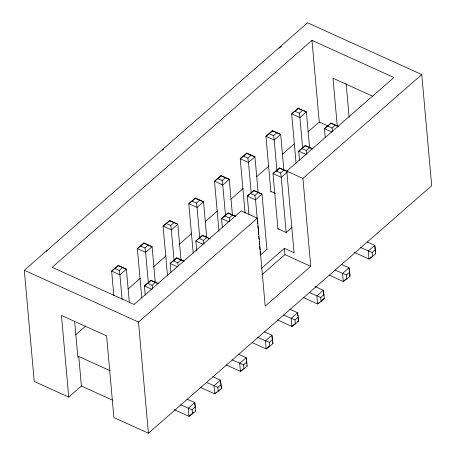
<?xml version="1.0" encoding="UTF-8"?>
<svg xmlns="http://www.w3.org/2000/svg" width="456" height="456" viewBox="0 0 456 456"><rect width="100%" height="100%" fill="white"/><g stroke="black" fill="none" stroke-linecap="round" stroke-linejoin="round"><path stroke-width="0.68" d="M24.305 270.271L307.595 22.8L421.772 74.567L431.695 185.729L148.405 433.2L113.892 417.553L106.607 335.907L61.452 315.432L68.736 397.079L34.228 381.433L24.305 270.271L138.487 322.033L148.405 433.2M261.345 268.481L284.396 248.349L294.069 252.738L286.784 171.091L393.904 77.514L311.978 40.373L52.178 267.319L134.104 304.465L241.224 210.889L257.349 218.202L265.198 306.13L310.758 266.327L302.909 178.399L421.772 74.567M129.339 302.311L126.38 269.16L118.121 265.42L111.64 271.081L113.846 295.767M155.308 282.669L152.099 246.696L143.839 242.951L137.359 248.611L141.765 297.99M181.026 260.205L177.811 224.232L169.558 220.487L163.077 226.147L167.483 275.521M206.739 237.741L203.53 201.769L195.271 198.024L188.795 203.684L193.201 253.057M232.457 215.272L229.248 179.299L220.989 175.56L214.508 181.22L218.977 231.3M258.176 192.808L254.961 156.835L246.707 153.091L240.226 158.756L245.071 213.066M283.888 170.345L280.679 134.372L272.426 130.627L265.945 136.287L270.915 192.01M309.607 147.881L306.398 111.908L298.138 108.163L291.658 113.823L296.064 163.197M122.516 267.632L119.278 270.459L119.899 274.82L111.64 271.081L118.389 265.757L126.38 269.16L119.899 274.82L122.105 299.507M148.234 245.168L144.991 247.996L145.618 252.356L137.359 248.611L144.102 243.293L152.099 246.696L145.618 252.356L148.325 282.686M173.947 222.699L170.709 225.532L171.331 229.892L163.077 226.147L169.82 220.829L177.811 224.232L171.331 229.892L174.038 260.222M199.665 200.235L196.428 203.068L197.049 207.429L188.795 203.684L195.538 198.366L203.53 201.769L197.049 207.429L199.819 238.465M225.384 177.772L222.14 180.599L222.767 184.965L214.508 181.22L221.257 175.902L229.248 179.299L222.767 184.965L225.475 215.295M251.102 155.308L247.859 158.135L248.486 162.496L240.226 158.756L246.97 153.433L254.961 156.835L248.486 162.496L251.188 192.825M276.815 132.838L273.577 135.671L274.198 140.032L265.945 136.287L272.688 130.969L280.679 134.372L274.198 140.032L276.969 171.068M302.533 110.375L299.296 113.208L299.917 117.568L291.658 113.823L298.406 108.505L306.398 111.908L299.917 117.568L302.624 147.898M75.536 334.926L85.711 326.04M128.028 289.07L140.351 278.308M153.205 267.079L166.064 255.85M179.453 244.148L191.776 233.386M205.166 221.69L217.483 210.923M230.878 199.226L243.196 188.465M256.591 176.768L268.909 166.001M282.304 154.305L294.086 144.01M308.017 131.847L319.263 122.02L311.978 40.373M158.517 283.729L150.89 280.275L144.415 285.935L145.23 295.106M183.597 260.98L176.609 257.811L170.128 263.471L170.949 272.642M202.327 235.347L209.937 238.836L202.327 235.347L195.846 241.007L196.73 250.88M235.666 216.338L228.046 212.878L221.565 218.544L222.38 227.709M266.988 249.882L262.018 194.159L253.758 190.414L247.277 196.074L248.919 214.417M279.477 167.95L287.092 171.439L279.477 167.95L272.996 173.611L277.972 229.334M312.816 148.941L305.195 145.487L298.714 151.147L299.529 160.318M338.534 126.477L330.908 123.023L324.433 128.683L325.248 137.849M152.036 289.389L144.415 285.935L151.158 280.617L158.506 283.763M177.749 266.925L170.128 263.471L176.877 258.153L184.224 261.299M202.834 244.171L195.846 241.007L202.589 235.689M228.547 221.707L221.565 218.544L228.308 213.22L235.655 216.366M258.153 192.626L254.915 195.459L255.537 199.819L247.277 196.074L254.026 190.756L262.018 194.159L255.537 199.819L257.235 218.863M286.225 233.079L281.255 177.355L272.996 173.611L279.739 168.292M306.335 154.601L298.714 151.147L305.457 145.829L312.805 148.975M332.053 132.137L324.433 128.683L331.176 123.359L338.523 126.511M152.492 288.431L152.047 285.319L155.285 282.486M178.21 265.968L177.76 262.855L181.004 260.023M204.014 244.125L203.479 240.386L206.722 237.559M229.733 221.662L229.197 217.922L232.435 215.095M287.234 172.129L281.255 177.355L280.628 172.995L283.871 170.162M306.791 153.643L306.346 150.531L309.584 147.698M332.601 131.801L332.065 128.062L335.302 125.235M110.369 370.836L78.757 356.507L77.851 357.304L74.641 321.377M138.487 322.033L257.349 218.202M68.736 397.079L81.396 386.027L78.757 356.507M260.456 254.961L266.937 249.301M292.153 227.27L286.174 232.497L277.921 228.752M261.904 274.763L284.954 254.63L284.396 248.349M174.357 409.676L188.978 416.305L192.483 413.814L192.124 409.796L195.362 406.963L194.74 402.602L187.114 399.142M200.708 387.497L214.696 393.836L218.202 391.351L217.843 387.326L221.08 384.499L220.459 380.139L212.827 376.679M226.427 365.034L240.409 371.372L243.914 368.881L243.555 364.863L246.799 362.035L246.172 357.675L238.545 354.215M252.145 342.57L266.127 348.908L269.633 346.417L269.274 342.399L272.511 339.566L271.89 335.206L264.263 331.751M277.225 319.816L291.846 326.445L295.351 323.954L294.992 319.935L298.23 317.102L297.608 312.742L289.982 309.288M303.576 297.637L317.558 303.975L321.064 301.49L320.705 297.472L323.948 294.639L323.321 290.278L315.062 286.533M329.295 275.173L343.277 281.512L346.782 279.026L346.423 275.002L349.666 272.175L349.039 267.815L341.413 264.355M354.375 252.419L368.995 259.048L372.501 256.557L372.142 252.538L375.379 249.711L374.758 245.351L367.131 241.891M193.464 412.384L188.978 416.305L188.26 408.262L194.74 402.602L195.157 407.293M216.685 392.097L214.696 393.836L213.978 385.799L220.459 380.139L220.755 383.49M218.185 390.792L219.182 389.92M242.404 369.634L240.409 371.372L239.691 363.335L246.172 357.675L246.354 359.681M269.12 346.298L266.127 348.908L265.409 340.871L271.89 335.206L272.249 339.23M294.832 323.828L291.846 326.445L291.127 318.402L297.608 312.742L297.905 316.093M297.329 321.651L298.327 320.785L298.589 321.121L295.351 323.954M319.057 302.67L317.558 303.975L316.846 295.938L323.321 290.278L323.743 294.969M321.548 300.493L323.543 298.754M345.768 279.334L343.277 281.512L342.559 273.475L349.039 267.815L349.399 271.833M371.486 256.87L368.995 259.048L368.277 251.011L374.758 245.351L375.294 251.376M192.483 413.814L195.721 410.981L195.362 406.963M218.202 391.351L221.439 388.518L221.08 384.499M243.914 368.881L247.158 366.054L246.799 362.035M269.633 346.417L272.87 343.59L272.511 339.566M321.064 301.49L324.307 298.657L323.948 294.639M346.782 279.026L350.02 276.193L349.666 272.175M372.501 256.557L375.738 253.73L375.379 249.711M372.142 252.538L360.65 247.551M346.423 275.002L334.932 270.015M320.705 297.472L309.214 292.478M294.992 319.935L283.501 314.948M269.274 342.399L257.144 337.121M243.555 364.863L232.064 359.875M217.843 387.326L206.351 382.339M192.124 409.796L180.633 404.803M372.991 96.358L332.994 78.227L337.332 126.831M319.263 122.02L328.138 126.044M295.163 111.332L299.296 113.208M327.932 126.192L332.065 128.062M269.45 133.802L273.577 135.671M302.22 148.656L306.346 150.531M286.784 171.091L302.909 178.399M243.732 156.265L247.859 158.135M276.501 171.12L280.628 172.995M270.864 191.429L275.31 193.447M218.014 178.729L222.14 180.599M250.783 193.589L254.915 195.459M192.295 201.193L196.428 203.068M225.07 216.053L229.197 217.922M284.954 254.63L310.758 266.327M166.582 223.662L170.709 225.532M199.352 238.516L203.479 240.386M140.864 246.126L144.991 247.996M173.633 260.98L177.76 262.855M115.146 268.59L119.278 270.459M147.915 283.45L152.047 285.319M81.396 386.027L112.358 400.06M330.908 123.023L331.176 123.359M298.138 108.163L298.406 108.505M305.195 145.487L305.457 145.829M375.476 253.388L375.738 253.73M272.426 130.627L272.688 130.969M350.02 276.193L349.518 273.172M246.707 153.091L246.97 153.433M253.758 190.414L254.026 190.756M324.039 298.315L324.307 298.657M220.989 175.56L221.257 175.902M228.046 212.878L228.308 213.22M195.271 198.024L195.538 198.366M272.87 343.59L272.488 341.909M169.558 220.487L169.82 220.829M176.609 257.811L176.877 258.153M246.89 365.712L247.158 366.054M143.839 242.951L144.102 243.293M150.89 280.275L151.158 280.617M221.439 388.518L220.932 385.497M118.121 265.42L118.389 265.757M195.459 410.639L195.721 410.981M346.121 83.448L349.136 117.232M298.23 317.102L298.589 321.121M298.024 317.433L298.264 320.112M257.423 220.978L257.68 223.799M257.868 225.919L258.181 229.442M258.307 230.856L258.62 234.384M258.808 236.499L259.059 239.32M259.253 241.435L259.567 244.963M259.692 246.371L260.005 249.899M260.131 251.307L260.444 254.836M246.474 361.021L246.713 363.7M279.061 48.211A8.219 5.272 -5.1 0 1 281.386 46.597M162.387 150.218A8.219 5.272 -5.1 0 1 163.544 149.123M46.398 251.455A8.219 5.272 -5.1 0 1 47.213 250.743"/></g></svg>
